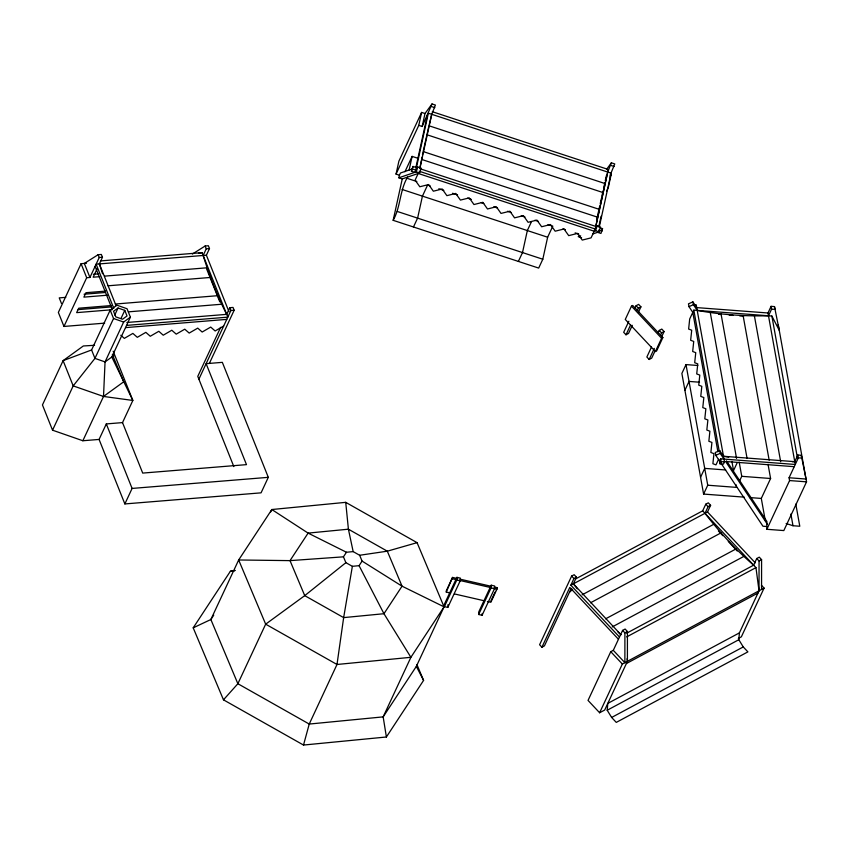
<?xml version="1.0" encoding="UTF-8"?>
<svg xmlns="http://www.w3.org/2000/svg" width="849" height="849" viewBox="0 0 849 849"><rect width="100%" height="100%" fill="white"/><g stroke="black" fill="none" stroke-linecap="round" stroke-linejoin="round"><path stroke-width="1.27" d="M622.593 630.393L624.906 632.866L624.875 662.676L613.296 650.334L622.593 630.393L625.119 629.045L627.432 631.507L627.411 661.318L604.69 710.051L599.627 712.757L588.039 700.414L610.76 651.682L613.296 650.334M739.405 632.887L607.788 703.407L607.194 710.242L611.641 717.458L616.268 722.393L747.895 651.873L743.257 646.938L738.821 639.721L739.405 632.887L759.027 590.798L759.059 560.987L756.735 558.515L759.271 557.167L761.585 559.629L761.564 589.439M82.862 440.748L103.514 396.451L105.053 361.907L123.646 322.036L130.396 317.144L127.032 308.728L116.918 305.205L110.179 310.097L91.586 349.968L63.102 360.645L42.45 404.941L52.542 430.188L82.862 440.748L99.078 439.432L106.305 423.927L122.521 422.6L132.847 400.452L113.161 351.199M444.377 606.632L444.536 603.926L456.932 577.341L460.36 578.137L460.2 580.833L447.805 607.417L444.377 606.632L456.773 580.047L456.932 577.341M449.694 592.846L446.266 592.061L446.341 590.713L452.538 577.416L457.632 578.594M447.805 607.417L447.964 604.711M446.266 592.061L452.538 577.416M478.666 614.496L478.815 611.789L491.21 585.216L494.638 586.001L494.489 588.707L482.094 615.281L478.666 614.496L491.062 587.922L491.21 585.216M482.094 615.281L482.19 613.487M487.411 601.506L490.839 602.291L497.036 589.004L497.111 587.646L494.564 587.062M303.507 745.051L386.391 736.996L383.164 716.874L416.339 666.391L444.059 606.844L402.044 586.181L362.088 561.093L359.636 555.267L353.163 551.606L346.456 552.253L343.442 556.838L345.893 562.664L352.367 566.325L343.654 617.616L337 664.48L309.238 724.059L303.507 745.051L223.478 699.831L193.201 627.836L230.397 571.239L235.353 570.432M421.348 160.567L419.809 168.664L431.738 114.297L435.41 105.064L432.024 103.949L424.999 113.533L422.155 126.48L418.78 125.365L396.048 174.098L399.433 175.202L400.473 172.994L412.285 168.962M421.062 169.078L595.775 226.418L607.714 172.05L611.376 162.817L614.761 163.931L610.06 175.382M422.017 157.171L421.56 159.41L597.537 217.174M422.473 154.921L422.929 152.682M396.048 174.098L398.892 161.151L421.613 112.418L424.999 113.533M599.161 227.532L611.089 173.164L428.352 113.193L415.861 170.14L414.821 172.358L411.436 171.243L413.038 166.446L416.424 167.55L417.825 167.073L421.21 168.187L419.608 172.994L402.256 178.906L398.871 177.791L399.433 175.202M548.019 224.582L552.805 226.142L547.637 237.221L542.808 259.232L538.68 268.082L393.161 220.326L402.256 178.906M393.161 220.326C400.781 206.869 399.624 190.441 407.573 177.091M418.78 125.365L421.613 112.418M409.122 170.012L412.115 156.386L418.09 158.338M411.436 171.243L413.038 166.446M415.83 167.752L427.323 115.4M422.155 126.48L432.024 103.949M604.923 183.522L428.947 125.758L423.152 151.557L599.118 209.31M596.592 220.241L599.67 206.19M600.232 203.633L601.357 198.528M601.909 195.981L603.034 190.866M603.597 188.319L604.711 183.204M605.273 180.657L606.398 175.541M595.775 226.418L597.176 225.94L600.561 227.054L598.959 231.851L595.574 230.748L594.173 231.225L418.207 173.461L415.108 180.115L419.809 186.759L428.649 184.551L433.351 191.205L442.18 188.998L446.882 195.652L455.722 193.445L460.423 200.088L469.253 197.881L473.954 204.535L482.794 202.327L487.496 208.981L496.325 206.763L501.027 213.417L509.867 211.21L514.568 217.864L523.398 215.657L528.099 222.3L536.929 220.093L541.641 226.747L550.47 224.539L555.172 231.193L564.001 228.986L568.713 235.629L577.543 233.422L582.244 240.076L591.074 237.869L595.213 229.007L608.277 169.471L432.311 111.707M598.853 226.45L601.092 216.24M597.558 232.329L600.943 233.443L602.546 228.636L600.285 227.903M429.265 124.485L431.738 114.297M398.871 177.791L416.222 171.88L417.825 167.073M595.574 230.748L597.176 225.94M86.492 263.264L81.08 263.699L58.358 312.432L63.962 326.451L104.629 323.14M63.962 326.451L86.683 277.729L81.08 263.699M89.93 277.464L99.227 257.523L98.102 254.721L84.327 263.434L89.93 277.464L86.683 277.729M97.306 268.337L93.178 277.198L99.747 276.668M102.549 273.771L99.375 263.912L102.474 257.268L101.349 254.456L98.102 254.721M52.542 430.188L73.194 385.892L94.95 358.384L113.543 318.513L110.179 310.097M114.764 315.043L118.043 308.017L124.782 310.363L127.021 315.966L122.521 319.235L115.782 316.879L113.543 311.275L118.043 308.017M120.951 318.566L124.782 310.363M91.586 349.968L94.95 358.384L105.053 361.907L111.803 357.015L130.396 317.144M192.405 254.053L205.129 246.008L206.254 248.81L203.155 255.453C209.374 275.692 216.962 295.537 226.694 314.353L126.851 322.482M228.954 311.636L206.392 255.199L209.491 248.545L208.366 245.743L205.129 246.008M122.521 422.6L142.706 473.084L246.486 464.636L206.127 363.669L222.342 362.353L268.305 477.34L261.067 492.844L124.867 503.935L132.094 488.43L106.305 423.927M220.644 327.332L197.775 376.372L233.836 466.6M226.694 314.353L229.792 307.709L233.029 307.444L234.154 310.246L209.363 363.404M198.889 379.174L230.907 310.511L229.792 307.709M404.952 171.742L412.115 156.386M413.463 226.991L417.602 218.129L422.431 196.13L427.588 185.05L430.093 185.867M531.463 221.695L527.335 230.557L522.506 252.567L518.368 261.418M610.017 176.995L611.121 174.618L608.277 187.565L606.621 191.131M601.516 230.854L602.546 228.636M490.913 600.943L495.041 592.082M496.071 589.864L497.111 587.646M631.465 306.16L625.267 319.447L655.396 351.539L656.659 350.87L662.857 337.573L632.738 305.481L631.465 306.16L661.583 338.252L655.396 351.539M628.854 321.24L623.686 332.309L626.01 334.782L628.536 333.424L632.314 325.337M635.052 307.943L636.081 305.736L638.618 304.377L640.931 306.85L638.236 312.623M626.01 334.782L630.658 324.817M637.366 310.416L638.406 308.198L640.931 306.85M651.512 347.039L646.864 357.005L649.177 359.467L651.703 358.119L654.94 351.178M658.219 332.638L659.249 330.42L661.785 329.062L664.098 331.534L661.944 336.162M649.177 359.467L654.335 348.398M660.533 335.111L661.573 332.893L664.098 331.534M693.941 304.621L696.201 304.791L724.505 461.888L723.475 464.106L720.079 463.851L719.57 461.039L720.599 458.831L795.269 464.467L767.984 312.984L771.083 306.34L774.479 306.595L779.265 330.357L771.879 316.04L693.824 310.15L689.685 319.012L688.635 329.051L691.712 330.229L690.651 340.269L693.729 341.447L692.678 351.486L695.756 352.675L694.694 362.714L697.772 363.892L696.721 373.931L699.799 375.109L698.738 385.149L701.815 386.337L700.765 396.377L703.842 397.555L702.781 407.594L705.859 408.772L704.808 418.812L707.886 420L706.824 430.04L709.902 431.218L708.851 441.257L711.929 442.435L710.868 452.475L713.945 453.663L712.895 463.703L715.972 464.881L718.551 459.341M577.341 588.824L573.372 583.836L576.471 577.193L574.147 574.72L571.621 576.078L539.603 644.741L541.917 647.214L544.442 645.856L571.218 588.442M541.917 647.214L569.806 587.402L618.454 639.255M619.494 637.037L570.836 585.194L573.935 578.551L576.471 577.193M697.804 365.484L686.003 364.592L681.874 373.443L703.598 494.076L744.255 497.143M684.899 390.275L689.038 381.424L699.523 382.209M771.083 306.34L771.582 309.142L768.494 315.786C744.626 316.327 720.695 314.703 697.22 310.405L693.41 304.685L692.901 301.883L688.475 303.836L688.985 306.648L692.784 312.358L717.893 451.721M700.574 477.244L704.702 468.383L725.683 469.964M599.627 712.757L622.349 664.035L764.089 588.092L761.415 585.237M703.598 494.076L707.737 485.214L686.003 364.592M720.079 463.851L721.109 461.633L720.599 458.831M575.707 578.869L702.675 510.843L705.774 504.2L708.299 502.841L710.613 505.314L707.514 511.958L570.836 585.194M710.613 505.314L708.087 506.673L704.988 513.316C719.464 532.121 735.648 549.653 753.636 565.169L756.735 558.515M737.165 462.811L733.547 470.558L731.912 461.474M739.681 480.746L741.75 476.321L739.182 462.079M765.161 519.896L761.298 498.437L770.595 478.496L768.027 464.254M792.202 461.676L794.77 461.665L797.869 455.022L801.254 455.276L806.041 479.038L789.071 477.754L789.581 480.566L766.859 529.288L783.829 530.572L806.55 481.839L778.246 324.743M766.859 529.288L766.88 521.466L726.564 460.89M789.071 477.754L798.368 457.823L797.869 455.022M764.089 588.092L741.368 636.814L738.333 638.448M270.714 511.905L271.829 509.527L345.723 502.343L417.071 542.66L444.059 606.844L410.895 657.306L383.164 716.874L309.238 724.059L237.869 683.721L210.86 619.515L238.665 559.979L271.829 509.527L308.102 533.108L346.456 552.253M213.746 615.122L210.86 619.515L193.201 627.836M352.367 566.325L359.074 565.667L362.088 561.093M386.391 736.996L423.587 680.399L416.912 664.534M606.695 169.206L611.376 162.817M223.478 699.831L237.869 683.721L265.663 624.174L304.738 595.637L345.893 562.664M569.912 591.944L572.587 589.27M94.579 345.299L83.34 345.968L63.102 360.645L73.194 385.892L103.514 396.451L123.752 381.774L112.355 354.553M223.68 326.016L215.126 330.972L210.711 327.077L202.158 332.033L197.732 328.128L189.189 333.084L184.764 329.189L176.21 334.145L171.795 330.24L163.241 335.206L158.816 331.301L150.273 336.257L145.848 332.352L137.294 337.318L132.879 333.413L124.325 338.369L120.791 335.249M661.583 338.252L662.857 337.573M582.117 594.82L713.744 524.3M590.554 602.769L721.013 532.875M605.613 618.825L736.072 548.921M612.235 626.912L743.862 556.392M624.906 632.866L627.432 631.507M759.059 560.987L761.585 559.629M626.679 633.184L753.636 565.169M626.668 636.909L755.96 567.631L702.675 510.843M626.371 663.536L757.998 593.016M607.194 710.242L738.821 639.721M611.641 717.458L743.257 646.938M688.985 306.648L693.41 304.685M728.718 457.133L723.497 456.274L719.687 450.564L715.261 452.517L715.771 455.329L762.954 526.231L766.35 526.486M715.771 455.329L720.196 453.366L719.687 450.564M580.674 235.82L578.222 236.659L581.607 237.773M592.655 234.006L598.959 231.851M417.071 542.66L387.314 551.181L359.636 555.267M198.464 253.342L202.03 252.652L227.819 317.155L126.66 325.39M230.397 571.239L234.345 570.857M99.227 257.523L102.474 257.268M206.254 248.81L209.491 248.545M100.872 260.887L202.03 252.652M206.392 255.199L96.128 264.177L113.787 308.346M93.369 274.291L98.622 273.856M104.65 276.127L207.114 267.785M108.035 285.795L210.499 277.453M105.647 291.101L85.94 292.703L83.881 297.129L107.526 295.208M84.072 294.221L105.085 292.512M65.808 297.352L59.239 297.882L61.478 303.486M115.326 304.027L217.79 295.685M111.559 305.534L78.713 308.208L76.643 312.634L112.121 309.747M78.15 309.62L110.996 306.945M128.422 311.838L221.695 304.239M230.907 310.511L234.154 310.246M125.631 327.608L226.779 319.373M132.094 488.43L268.305 477.34M343.442 556.838L290.018 560.627L238.665 559.979L265.663 624.174L337 664.48L410.895 657.306L383.96 613.71L359.074 565.667M771.582 309.142L774.978 309.397L774.479 306.595M767.984 312.984L696.711 307.603L692.901 301.883M718.615 314.31L721.257 314.512M729.174 315.106L733.143 315.414M739.734 315.913L743.703 316.21M798.368 457.823L801.764 458.078L801.254 455.276M723.497 456.274L794.77 461.665M794.24 466.685L725.608 461.495L767.39 524.268M721.109 461.633L724.505 461.888M741.75 476.321L770.595 478.496M789.581 480.566L806.55 481.839M707.737 485.214L736.582 487.39L736.115 484.8M749.497 497.546L761.298 498.437M786.132 523.493L792.998 525.733L799.79 526.242L795.8 504.104M103.514 396.451L132.847 400.452L111.803 357.015M460.179 579.177L490.743 586.192M452.464 578.774L455.892 579.559M459.32 580.345L490.17 587.434M493.598 588.219L497.036 589.004M456.773 580.047L460.2 580.833M491.062 587.922L494.489 588.707M454.406 593.929L483.983 600.721M431.451 106.539L434.837 107.653M610.813 165.406L614.188 166.521M426.845 134.726L602.811 192.49M412.476 169.025L415.861 170.14M419.236 171.254L595.213 229.007M598.598 230.121L601.973 231.225M416.222 171.88L419.608 172.994M562.951 228.88L565.392 229.676M575.134 232.87L578.795 234.069M407.287 178.386L416.838 181.527M438.827 188.743L443.825 190.378M452.57 193.254L457.569 194.888M467.555 198.167L471.301 199.398M481.287 202.678L483.792 203.495M493.778 206.774L497.525 208.005M507.522 211.284L511.268 212.515M521.254 215.795L525 217.026M534.881 220.262L538.468 221.44M402.118 189.465L547.637 237.221M397.29 211.465L542.808 259.232M113.543 318.513L123.646 322.036M618.104 632.176L621.044 634.808L573.372 583.836M636.081 305.736L638.406 308.198M659.249 330.42L661.573 332.893M705.774 504.2L708.087 506.673M707.514 511.958L755.27 562.845M718.371 530.89L722.87 535.698M728.283 541.45L737.293 551.054M571.621 576.078L573.935 578.551M610.76 651.682L622.349 664.035M720.196 453.366L723.995 459.086M416.339 666.391L423.587 680.399M206.53 268.719L219.774 301.841M99.375 263.912L116.048 305.629M95.099 266.384L112.259 309.333M99.078 439.432L124.867 503.935M353.163 551.606L348.408 529.192L345.723 502.343M771.879 316.04L797.455 458.014M790.886 514.006L792.998 525.733M754.4 315.87L780.677 461.739M743.108 315.595L769.152 460.158M721.045 313.928L747.088 458.492M710.273 312.538L736.55 458.407M693.824 310.15L719.156 450.808M113.267 353.906L113.66 356.527M755.96 567.631L759.027 590.798M627.071 658.75L627.411 661.318M308.102 533.108L290.018 560.627L304.738 595.637L343.654 617.616L383.96 613.71L402.044 586.181L387.314 551.181L348.408 529.192L308.102 533.108"/></g></svg>
